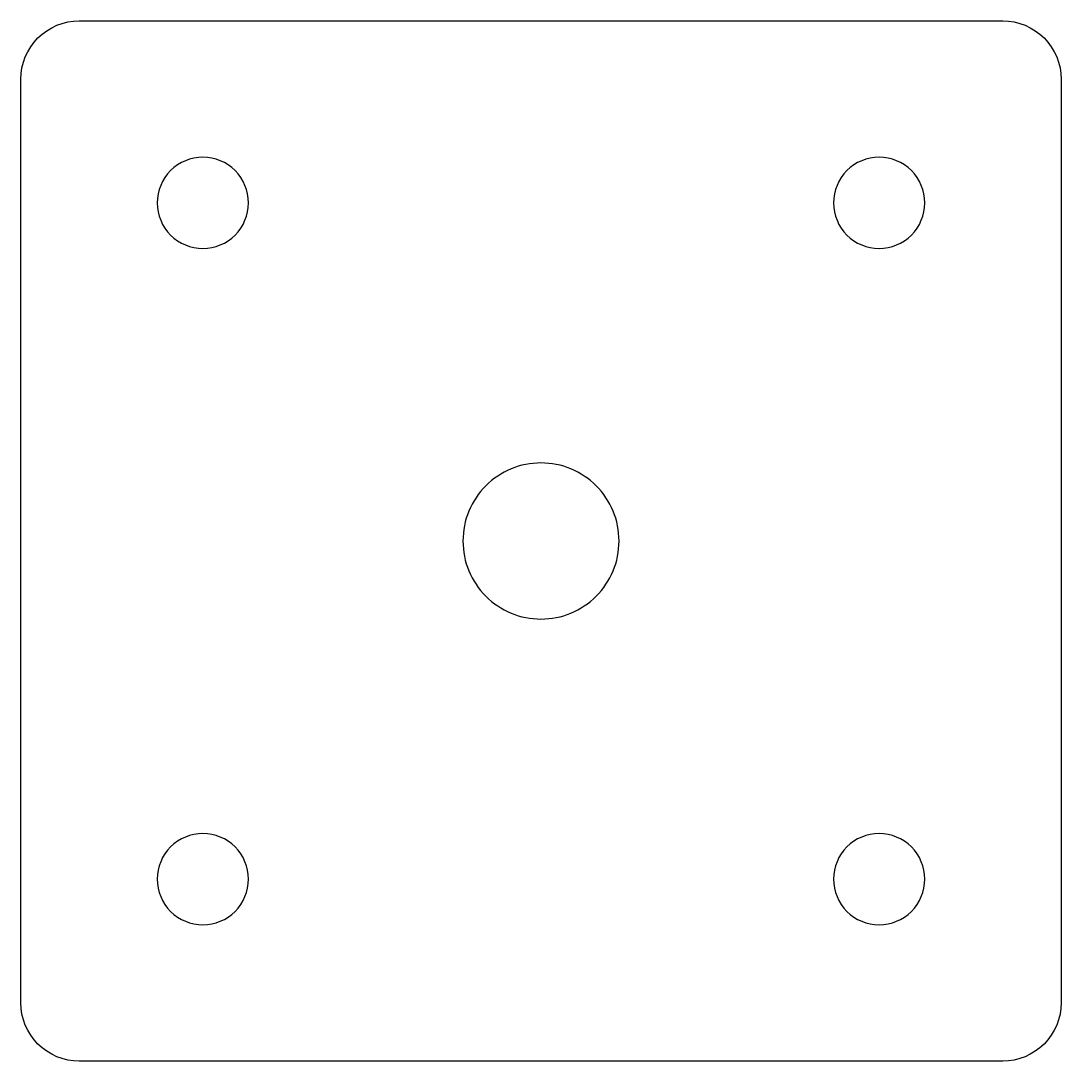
# Model space of a CAD drawing. Extents: x 0 to 10, y 0 to 10.
import ezdxf

# ---------------------------------------------------------------- set-up
doc = ezdxf.new("R2010")
doc.units = 0
doc.header["$LTSCALE"] = 100
doc.layers.add('LAYER_1', color=1, linetype='CONTINUOUS')

msp = doc.modelspace()

# ---------------------------------------------------------------- linework, layer by layer
at = {"layer": 'LAYER_1', "color": 7}
for points in [[(0.565972, 10.003472), (9.440972, 10.003472, -0.199444), (9.838238, 9.838241, -0.199448), (10.003472, 9.440976), (10.003472, 0.565972, -0.199446), (9.838238, 0.168706, -0.199446), (9.440972, 0.003472), (0.565972, 0.003472, -0.199446), (0.168706, 0.168706, -0.199446), (0.003472, 0.565972), (0.003472, 9.440976, -0.199448), (0.168706, 9.838241, -0.199444), (0.565972, 10.003472)], [(2.191472, 8.253483, 0.199595), (2.06319, 8.563194, 0.199587), (1.753461, 8.691474, 0.199591), (1.443752, 8.563194, 0.19959), (1.315472, 8.253483, 0.199586), (1.443752, 7.943755, 0.199596), (1.753461, 7.815472, 0.199592), (2.06319, 7.943755, 0.199591), (2.191472, 8.253483)], [(8.691474, 8.253483, 0.199595), (8.563191, 8.563194, 0.199586), (8.253461, 8.691474, 0.19959), (7.943752, 8.563194, 0.19959), (7.815472, 8.253483, 0.199586), (7.943752, 7.943755, 0.199595), (8.253461, 7.815472, 0.199591), (8.563191, 7.943755, 0.199592), (8.691474, 8.253483)], [(5.753472, 5.003457, 0.199587), (5.533791, 5.533791, 0.199587), (5.003457, 5.753472, 0.199596), (4.473138, 5.533791, 0.199579), (4.253472, 5.003457, 0.199589), (4.473138, 4.473138, 0.199589), (5.003457, 4.253472, 0.199579), (5.533791, 4.473138, 0.199596), (5.753472, 5.003457)], [(2.191472, 1.753472, 0.199582), (2.06319, 2.063192, 0.199598), (1.753461, 2.191485, 0.199601), (1.443752, 2.063192, 0.199577), (1.315472, 1.753472, 0.199578), (1.443752, 1.443754, 0.1996), (1.753461, 1.315461, 0.199597), (2.06319, 1.443754, 0.199582), (2.191472, 1.753472)], [(8.691474, 1.753472, 0.199583), (8.563191, 2.063192, 0.199597), (8.253461, 2.191485, 0.199601), (7.943752, 2.063192, 0.199577), (7.815472, 1.753472, 0.199578), (7.943752, 1.443754, 0.1996), (8.253461, 1.315461, 0.199596), (8.563191, 1.443754, 0.199583), (8.691474, 1.753472)]]:
    msp.add_lwpolyline(points, format="xyb", close=True, dxfattribs=at)

doc.saveas('drawing.dxf')
